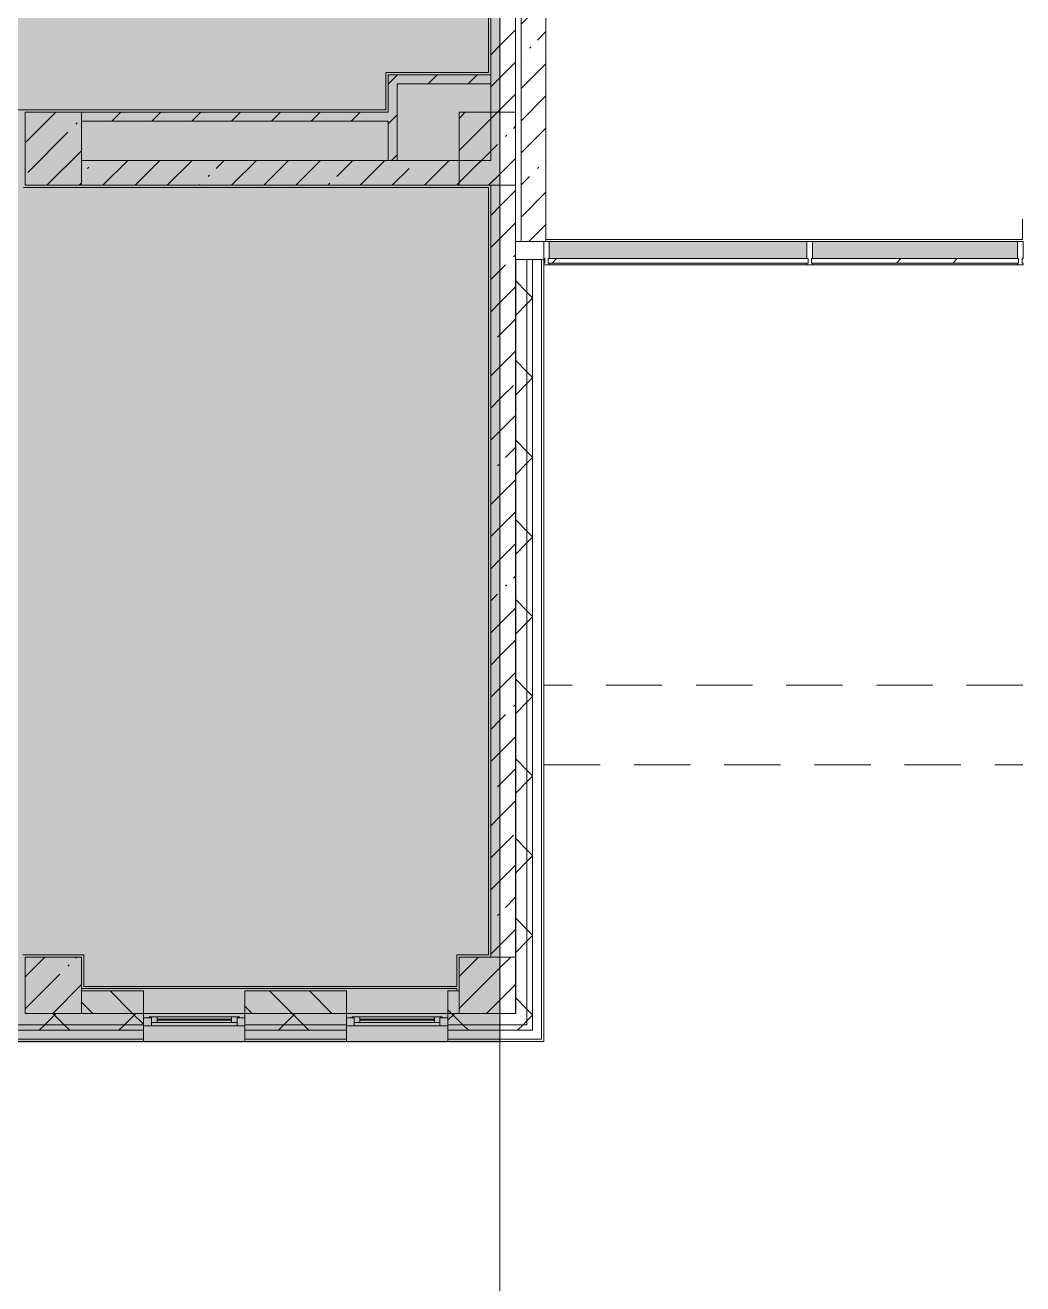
# Model space of a CAD drawing. Header units: millimetres. Extents: x 35524 to 235479, y -8553 to 29000.
# Drawn here: x 188819 to 197669, y 1150 to 12321 of the extents above; entities that cross this region are included whole.
import ezdxf

# ---------------------------------------------------------------- set-up
doc = ezdxf.new("R2010")
doc.units = ezdxf.units.MM
doc.linetypes.add('200_ШТРИХ__ш1_п0_6_', pattern=[800, 500, -300])
doc.linetypes.add('Осевая', pattern=[3175, 635, -476.25, 1587.5, -476.25])
doc.layers.add('A-DETL-GENF-3', color=7, linetype='Continuous', lineweight=9, true_color=0xc0c0c0, transparency=0.4)
for name, color, linetype, lineweight in [('A-DETL-MBND-1', 7, '200_ШТРИХ__ш1_п0_6_', 9), ('A-GLAZ-CURT-3', 7, 'Continuous', 5), ('A-GLAZ-CWMG-3', 7, 'Continuous', 5), ('A-WALL', 7, 'Continuous', 9), ('A-WALL-6', 7, 'Continuous', 5), ('I-WALL-24', 7, 'Continuous', 5), ('S-COLS-1', 7, 'Continuous', 5), ('Оси', 7, 'Continuous', 9), ('Оси-2', 7, 'Осевая', 9)]:
    doc.layers.add(name, color=color, linetype=linetype, lineweight=lineweight)
for name, color, linetype, lineweight, true_color in [('A-FLOR-1', 7, 'Continuous', 5, 0xb7b7b7), ('A-FLOR-2', 7, 'Continuous', 5, 0xaaaaaa), ('A-GLAZ-3', 7, 'Continuous', 5, 0x737373), ('A-GLAZ-CWMG-4', 7, 'Continuous', 5, 0x383e42), ('A-WALL-7', 7, 'Continuous', 5, 0x737373), ('A-WALL-8', 7, 'Continuous', 9, 0x737373), ('I-WALL-23', 7, 'Continuous', 5, 0x737373), ('S-COLS-2', 7, 'Continuous', 5, 0x737373)]:
    doc.layers.add(name, color=color, linetype=linetype, lineweight=lineweight, true_color=true_color)
pattern_1 = [(45, (108468.84, 0), (-285.1231, 285.1231), []), (45, (108753.96, 0), (-285.1231, 285.1231), [504.031, -100.806, 16.764, -84.042])]
pattern_2 = [(45, (108468.84, 0), (-353.5534, 353.5534), []), (135, (108468.84, 0), (-353.5534, -353.5534), [])]
pattern_3 = [(45, (108468.84, 0), (-176.7767, 176.7767), [])]
pattern_4 = [(45, (-84450, -3800), (-285.1231, 285.1231), []), (45, (-84164.88, -3800), (-285.1231, 285.1231), [504.031, -100.806, 16.764, -84.042])]

# ---------------------------------------------------------------- blocks, each defined once
blk = doc.blocks.new('BSC_Колонна _Прямоугольная - 500х500-V116-3_4_2_птичка')
at = {"layer": 'S-COLS-1'}
h = blk.add_hatch(dxfattribs=at)
h.set_pattern_fill('FP_91', color=256, style=0, pattern_type=2)
h.set_pattern_definition([(45, (-80600, -3800), (-285.1231, 285.1231), []), (45, (-80314.88, -3800), (-285.1231, 285.1231), [504.031, -100.806, 16.764, -84.042])])
h.paths.add_polyline_path([(-250, -250), (250, -250), (250, 250), (-250, 250)])
at = {"layer": 'S-COLS-2'}
for p, q in [((250, 250), (-250, 250)), ((-250, 250), (-250, -250)), ((250, -250), (250, 250)), ((-250, -250), (250, -250))]:
    blk.add_line(p, q, dxfattribs=at)
blk = doc.blocks.new('120_Окно_СКБ_1Ст - 120_Окно_СКБ_1Ст 900х2500_h_-19906774-3_4_2_птичка')
at = {"layer": 'A-GLAZ-3'}
for p, q in [((-450, -75), (-450, -5)), ((-450, -5), (-380, -5)), ((450, -5), (-450, -5)), ((-380, -75), (-450, -75)), ((-450, -75), (-400, -75)), ((-380, -75), (-400, -75)), ((-400, -75), (-400, -85)), ((-400, -85), (400, -85)), ((400, -85), (-400, -85)), ((-380, -5), (-380, -75)), ((380, -35), (-380, -35)), ((-380, -35), (-380, -75)), ((-330, -85), (-330, -35)), ((-330, -55), (330, -55)), ((330, -65), (-330, -65)), ((330, -85), (330, -35)), ((380, -75), (380, -5)), ((380, -5), (450, -5)), ((380, -75), (380, -35)), ((450, -75), (380, -75)), ((400, -75), (380, -75)), ((400, -75), (450, -75)), ((400, -85), (400, -75)), ((450, -5), (450, -75))]:
    blk.add_line(p, q, dxfattribs=at)
blk = doc.blocks.new('Системная панель - Стекло - 40мм-33184352-3_4_2_птичка')
at = {"layer": 'A-GLAZ-CURT-3'}
h = blk.add_hatch(dxfattribs=at)
h.set_pattern_fill('FP_161', color=256, style=0, pattern_type=2)
h.set_pattern_definition([(45, (-86642.5, -9710), (-1414.214, 1414.214), [1000, -3000]), (45, (-87642.5, -10210), (-1414.214, 1414.214), [3000, -1000]), (45, (-85642.5, -10710), (-1414.214, 1414.214), [1000, -3000])])
h.paths.add_polyline_path([(1153, 0), (1153, 40), (-1153, 40), (-1153, 0), (557, 0)])
for p, q in [((1153, 40), (-1153, 40)), ((-1153, 40), (-1153, 0)), ((-1153, 0), (1153, 0)), ((1153, 0), (1153, 40))]:
    blk.add_line(p, q, dxfattribs=at)
blk = doc.blocks.new('Системная панель - Стекло - 40мм-33184353-3_4_2_птичка')
at = {"layer": 'A-GLAZ-CURT-3'}
h = blk.add_hatch(dxfattribs=at)
h.set_pattern_fill('FP_162', color=256, style=0, pattern_type=2)
h.set_pattern_definition([(45, (-88744.2, -9710), (-1414.214, 1414.214), [1000, -3000]), (45, (-89744.2, -10210), (-1414.214, 1414.214), [3000, -1000]), (45, (-87744.2, -10710), (-1414.214, 1414.214), [1000, -3000])])
h.paths.add_polyline_path([(919, 0), (919, 40), (-919, 40), (-919, 0), (320, 0)])
for p, q in [((919, 40), (-919, 40)), ((-919, 40), (-919, 0)), ((-919, 0), (919, 0)), ((919, 0), (919, 40))]:
    blk.add_line(p, q, dxfattribs=at)
blk = doc.blocks.new('Прямоугольный импост - Импост структурный с накладкой - 190мм-33184356-3_4_2_птичка')
at = {"layer": 'A-GLAZ-CWMG-3'}
for p, q in [((-50, 0), (-50, 17)), ((-50, 17), (0, 17)), ((-40, 0), (-50, 0)), ((-40, -40), (-40, 0)), ((0, 0), (-10, 0)), ((-10, 0), (-10, -40)), ((0, 17), (0, 0)), ((-50, -190), (-50, -40)), ((-50, -40), (-40, -40)), ((-10, -40), (0, -40)), ((0, -40), (0, -190)), ((0, -190), (-50, -190))]:
    blk.add_line(p, q, dxfattribs=at)
blk = doc.blocks.new('Прямоугольный импост - Импост структурный с накладкой - 190мм-33184358-3_4_2_птичка')
at = {"layer": 'A-GLAZ-CWMG-3'}
for p, q in [((0, 17), (-50, 17)), ((-50, 17), (-50, 0)), ((-50, 0), (-40, 0)), ((-40, 0), (-40, -40)), ((-10, -40), (-10, 0)), ((-10, 0), (0, 0)), ((0, 0), (0, 17)), ((-40, -40), (-50, -40)), ((-50, -40), (-50, -190)), ((0, -40), (-10, -40)), ((0, -190), (0, -40)), ((-50, -190), (0, -190))]:
    blk.add_line(p, q, dxfattribs=at)
blk = doc.blocks.new('Прямоугольный импост - Импост структурный с накладкой - 190мм-33184349-3_4_2_птичка')
at = {"layer": 'A-GLAZ-CWMG-3'}
for p, q in [((-25, 0), (-25, 17)), ((-25, 17), (25, 17)), ((-15, 0), (-25, 0)), ((-15, -40), (-15, 0)), ((25, 0), (15, 0)), ((15, 0), (15, -40)), ((25, 17), (25, 0)), ((-25, -190), (-25, -40)), ((-25, -40), (-15, -40)), ((15, -40), (25, -40)), ((25, -40), (25, -190)), ((25, -190), (-25, -190))]:
    blk.add_line(p, q, dxfattribs=at)
blk = doc.blocks.new('Прямоугольный импост - Импост структурный с накладкой - 190мм-23186050-3_4_2_птичка')
at = {"layer": 'A-GLAZ-CWMG-4'}
for points in [[(85000, 10250), (87285, 10250), (87285, 10400), (85000, 10400)], [(85000, 10193), (87285, 10193), (87285, 10210), (85000, 10210)]]:
    blk.add_hatch(color=256, dxfattribs=at).paths.add_polyline_path(points)
at = {"layer": 'A-GLAZ-CWMG-3'}
for p, q in [((85000, 10400), (87285, 10400)), ((85000, 10193), (87285, 10193))]:
    blk.add_line(p, q, dxfattribs=at)
blk = doc.blocks.new('Прямоугольный импост - Импост структурный с накладкой - 190мм-23186051-3_4_2_птичка')
at = {"layer": 'A-GLAZ-CWMG-4'}
for points in [[(88000, 10250), (88000, 10400), (87335, 10400), (87335, 10250)], [(87335, 10193), (88000, 10193), (88000, 10210), (87335, 10210)]]:
    blk.add_hatch(color=256, dxfattribs=at).paths.add_polyline_path(points)
at = {"layer": 'A-GLAZ-CWMG-3'}
for p, q in [((87335, 10400), (88000, 10400)), ((87335, 10193), (88000, 10193))]:
    blk.add_line(p, q, dxfattribs=at)
blk = doc.blocks.new('Прямоугольный импост - Импост структурный с накладкой - 190мм-23186052-3_4_2_птичка')
at = {"layer": 'A-GLAZ-CWMG-4'}
for points in [[(88564, 10250), (89154, 10250), (89154, 10400), (88000, 10400), (88000, 10250)], [(88564, 10193), (89154, 10193), (89154, 10210), (88000, 10210), (88000, 10193)]]:
    blk.add_hatch(color=256, dxfattribs=at).paths.add_polyline_path(points)
at = {"layer": 'A-GLAZ-CWMG-3'}
for p, q in [((88000, 10400), (89154, 10400)), ((88000, 10193), (89154, 10193))]:
    blk.add_line(p, q, dxfattribs=at)
blk = doc.blocks.new('парапет9 - парапет-22867712-3_4_2_птичка')
at = {"layer": 'A-DETL-MBND-1'}
for p, q in [((89202, 7964), (84952, 7964)), ((84952, 7255), (89202, 7255))]:
    blk.add_line(p, q, dxfattribs=at)
blk = doc.blocks.new('BSC_Колонна _Прямоугольная - 650х500-V229-3_4_2_птичка')
at = {"layer": 'S-COLS-1'}
h = blk.add_hatch(dxfattribs=at)
h.set_pattern_fill('FP_165', color=256, style=0, pattern_type=2)
h.set_pattern_definition([(135, (11225, -80600), (-285.1231, -285.1231), []), (135, (11225, -80314.88), (-285.1231, -285.1231), [504.031, -100.806, 16.764, -84.042])])
h.paths.add_polyline_path([(325, 250), (-325, 250), (-325, -250), (325, -250)])
at = {"layer": 'S-COLS-2'}
for p, q in [((325, 250), (-325, 250)), ((-325, 250), (-325, -250)), ((325, -250), (325, 250)), ((-325, -250), (325, -250))]:
    blk.add_line(p, q, dxfattribs=at)
blk = doc.blocks.new('BSC_Колонна _Прямоугольная - 500х500-V230-3_4_2_птичка')
at = {"layer": 'S-COLS-1'}
h = blk.add_hatch(dxfattribs=at)
h.set_pattern_fill('FP_166', color=256, style=0, pattern_type=2)
h.set_pattern_definition(pattern_4)
h.paths.add_polyline_path([(-81, -250), (120, -250), (120, 250), (-250, 250), (-250, -250)])
h = blk.add_hatch(dxfattribs=at)
h.set_pattern_fill('FP_166', color=256, style=0, pattern_type=2)
h.set_pattern_definition(pattern_4)
h.paths.add_polyline_path([(250, -250), (250, 250), (120, 250), (120, -250)])
for p, q in [((250, 250), (120, 250)), ((250, -250), (250, 250)), ((120, -250), (250, -250))]:
    blk.add_line(p, q, dxfattribs=at)
at = {"layer": 'S-COLS-2'}
for p, q in [((120, 250), (-250, 250)), ((-250, 250), (-250, -250)), ((-250, -250), (120, -250))]:
    blk.add_line(p, q, dxfattribs=at)

msp = doc.modelspace()

# ---------------------------------------------------------------- hatches: boundary and pattern name
at = {"layer": 'A-DETL-GENF-3'}
msp.add_hatch(color=256, dxfattribs=at).paths.add_polyline_path([(179320.8, -251.7), (184318.8, -251.7), (184318.8, 3288.3), (193038.8, 3288.3), (193038.8, 27348.3), (150378.8, 27348.3), (150378.8, 23888.3), (146779, 23888.3), (146779, -251.7), (178388.6, -251.7)])
at = {"layer": 'A-WALL-6'}
h = msp.add_hatch(dxfattribs=at)
h.set_pattern_fill('FP_102', color=256, style=0, pattern_type=2)
h.set_pattern_definition(pattern_2)
h.paths.add_polyline_path([(193270.4, 3450), (193270.4, 10242), (193170.4, 10242), (193170.4, 3450)])
h = msp.add_hatch(dxfattribs=at)
h.set_pattern_fill('FP_102', color=256, style=0, pattern_type=2)
h.set_pattern_definition(pattern_2)
h.paths.add_polyline_path([(193270.4, 3400), (193320.4, 3400), (193320.4, 10242), (193270.4, 10242), (193270.4, 3450)])
h = msp.add_hatch(dxfattribs=at)
h.set_pattern_fill('FP_100', color=256, style=0, pattern_type=2)
h.set_pattern_definition([(135, (108468.84, 0), (-176.7767, -176.7767), [])])
h.paths.add_polyline_path([(192568.8, 3550), (192668.8, 3550), (192668.8, 3750), (192568.8, 3750), (192568.8, 3701.2)])
h.paths.add_polyline_path([(191439.4, 3550), (191668.8, 3550), (191668.8, 3750), (190768.8, 3750), (190768.8, 3550)])
h.paths.add_polyline_path([(185548.8, 3550), (185548.8, 3750), (184448.8, 3750), (184448.8, 3550), (184914, 3550)])
h.paths.add_polyline_path([(189318.8, 3550), (189868.8, 3550), (189868.8, 3750), (189318.8, 3750), (189318.8, 3666.7)])
h.paths.add_polyline_path([(188548.8, 3550), (188818.8, 3550), (188818.8, 3750), (188548.8, 3750)])
h = msp.add_hatch(dxfattribs=at)
h.set_pattern_fill('FP_102', color=256, style=0, pattern_type=2)
h.set_pattern_definition(pattern_2)
h.paths.add_polyline_path([(193038.8, 3450), (193038.8, 3550), (192568.8, 3550), (192568.8, 3450), (192837.8, 3450)])
h.paths.add_polyline_path([(184168.8, 3450), (185548.8, 3450), (185548.8, 3550), (184168.8, 3550)])
h.paths.add_polyline_path([(188548.8, 3450), (189868.8, 3450), (189868.8, 3550), (188548.8, 3550)])
h.paths.add_polyline_path([(191439.4, 3450), (191668.8, 3450), (191668.8, 3550), (190768.8, 3550), (190768.8, 3450)])
h = msp.add_hatch(dxfattribs=at)
h.set_pattern_fill('FP_102', color=256, style=0, pattern_type=2)
h.set_pattern_definition(pattern_2)
h.paths.add_polyline_path([(193038.8, 3450), (193170.4, 3450), (193168.8, 3550), (193038.8, 3550), (193038.8, 3538.7)])
h = msp.add_hatch(dxfattribs=at)
h.set_pattern_fill('FP_102', color=256, style=0, pattern_type=2)
h.set_pattern_definition(pattern_2)
h.paths.add_polyline_path([(184359.3, 3400), (185548.8, 3400), (185548.8, 3450), (184168.8, 3450), (184168.8, 3400), (184318.8, 3400)])
h.paths.add_polyline_path([(193038.8, 3400), (193038.8, 3450), (192568.8, 3450), (192568.8, 3400), (192837.8, 3400)])
h.paths.add_polyline_path([(191439.4, 3400), (191668.8, 3400), (191668.8, 3450), (190768.8, 3450), (190768.8, 3400)])
h.paths.add_polyline_path([(188548.8, 3400), (189868.8, 3400), (189868.8, 3450), (188548.8, 3450)])
h = msp.add_hatch(dxfattribs=at)
h.set_pattern_fill('FP_102', color=256, style=0, pattern_type=2)
h.set_pattern_definition(pattern_2)
h.paths.add_polyline_path([(193270.4, 3400), (193270.4, 3450), (193038.8, 3450), (193038.8, 3400), (193170.4, 3400)])
at = {"layer": 'I-WALL-24'}
h = msp.add_hatch(dxfattribs=at)
h.set_pattern_fill('FP_98', color=256, style=0, pattern_type=2)
h.set_pattern_definition(pattern_1)
h.paths.add_polyline_path([(193303.9, 10400), (193438.8, 10400), (193438.8, 19100), (193218.8, 19100), (193218.8, 10400)])
h = msp.add_hatch(dxfattribs=at)
h.set_pattern_fill('FP_98', color=256, style=0, pattern_type=2)
h.set_pattern_definition(pattern_1)
h.paths.add_polyline_path([(193038.8, 4050), (193038.8, 15130), (192948.8, 15130), (192948.8, 4050)])
h = msp.add_hatch(dxfattribs=at)
h.set_pattern_fill('FP_98', color=256, style=0, pattern_type=2)
h.set_pattern_definition(pattern_1)
h.paths.add_polyline_path([(193038.8, 4050), (193168.8, 4050), (193168.8, 15130), (193038.8, 15130), (193038.8, 4279.6)])
h = msp.add_hatch(dxfattribs=at)
h.set_pattern_fill('FP_103', color=256, style=0, pattern_type=2)
h.set_pattern_definition(pattern_3)
h.paths.add_polyline_path([(192038.8, 11120), (192118.8, 11120), (192118.8, 11880), (192038.8, 11880), (192038.8, 11221)])
h = msp.add_hatch(dxfattribs=at)
h.set_pattern_fill('FP_103', color=256, style=0, pattern_type=2)
h.set_pattern_definition(pattern_3)
h.paths.add_polyline_path([(192948.8, 11800), (192948.8, 11880), (192118.8, 11880), (192118.8, 11800)])
h = msp.add_hatch(dxfattribs=at)
h.set_pattern_fill('FP_103', color=256, style=0, pattern_type=2)
h.set_pattern_definition(pattern_3)
h.paths.add_polyline_path([(192038.8, 11470), (192038.8, 11550), (189318.8, 11550), (189318.8, 11470), (191439.4, 11470)])
h = msp.add_hatch(dxfattribs=at)
h.set_pattern_fill('FP_98', color=256, style=0, pattern_type=2)
h.set_pattern_definition(pattern_1)
h.paths.add_polyline_path([(191439.4, 10900), (192948.8, 10900), (192948.8, 11120), (189318.8, 11120), (189318.8, 10900)])
at = {"layer": 'S-COLS-1'}
h = msp.add_hatch(dxfattribs=at)
h.set_pattern_fill('FP_98', color=256, style=0, pattern_type=2)
h.set_pattern_definition(pattern_1)
h.paths.add_polyline_path([(192668.8, 10900), (193038.8, 10900), (193038.8, 11550), (192668.8, 11550), (192668.8, 11221)])
h = msp.add_hatch(dxfattribs=at)
h.set_pattern_fill('FP_98', color=256, style=0, pattern_type=2)
h.set_pattern_definition(pattern_1)
h.paths.add_polyline_path([(193168.8, 10900), (193168.8, 11550), (193038.8, 11550), (193038.8, 10900)])

# ---------------------------------------------------------------- linework, layer by layer
at = {"layer": 'A-DETL-MBND-1'}
for p, q in [((193168.8, 10400), (193218.8, 10400)), ((193418.8, 10242), (193418.8, 10250))]:
    msp.add_line(p, q, dxfattribs=at)
at = {"layer": 'A-FLOR-1'}
for p, q in [((192928.8, 11900), (192928.8, 15130)), ((192019.3, 11570), (192019.3, 11900)), ((192019.3, 11900), (192928.8, 11900)), ((188387.8, 11570), (192019.3, 11570)), ((192928.8, 10879), (188804.8, 10879)), ((192928.8, 4070), (192928.8, 10879)), ((188798.8, 4070), (189338.8, 4070)), ((189338.8, 4070), (189338.8, 3790)), ((192648.8, 3790), (192648.8, 4070)), ((192648.8, 4070), (192928.8, 4070)), ((189338.8, 3790), (192648.8, 3790))]:
    msp.add_line(p, q, dxfattribs=at)
at = {"layer": 'A-FLOR-2'}
for p, q in [((197667.8, 10420), (197667.8, 10600)), ((193438.8, 10420), (197667.8, 10420))]:
    msp.add_line(p, q, dxfattribs=at)
at = {"layer": 'A-WALL'}
for p, q in [((193270.4, 10242), (193270.4, 3450)), ((193320.4, 10242), (193320.4, 3400)), ((193400.4, 10242), (193400.4, 3320)), ((193320.4, 3400), (193038.8, 3400)), ((193400.4, 3320), (193038.8, 3320))]:
    msp.add_line(p, q, dxfattribs=at)
at = {"layer": 'A-WALL-6'}
for p, q in [((193420.4, 10242), (193170.4, 10242)), ((193170.4, 10242), (193170.4, 3550)), ((193420.4, 3300), (193420.4, 10242)), ((193400.4, 3300), (193420.4, 3300))]:
    msp.add_line(p, q, dxfattribs=at)
at = {"layer": 'A-WALL-7'}
for p, q in [((189868.8, 3750), (189318.8, 3750)), ((189868.8, 3300), (189868.8, 3750)), ((190768.8, 3750), (190768.8, 3300)), ((191668.8, 3750), (190768.8, 3750)), ((191668.8, 3300), (191668.8, 3750)), ((192568.8, 3750), (192568.8, 3300)), ((192668.8, 3750), (192568.8, 3750)), ((189868.8, 3550), (190768.8, 3550)), ((191668.8, 3550), (192568.8, 3550)), ((193400.4, 3300), (184326.8, 3300))]:
    msp.add_line(p, q, dxfattribs=at)
at = {"layer": 'A-WALL-8'}
for p, q in [((192948.8, 11800), (192948.8, 11880)), ((192038.8, 11120), (192118.8, 11120)), ((189868.8, 3550), (189318.8, 3550)), ((191668.8, 3550), (190768.8, 3550)), ((192668.8, 3550), (192568.8, 3550)), ((188548.8, 3450), (189868.8, 3450)), ((188548.8, 3400), (189868.8, 3400)), ((190768.8, 3450), (191668.8, 3450)), ((190768.8, 3400), (191668.8, 3400)), ((192568.8, 3450), (193270.4, 3450)), ((192568.8, 3400), (193038.8, 3400)), ((188548.8, 3320), (189868.8, 3320)), ((190768.8, 3320), (191668.8, 3320)), ((192568.8, 3320), (193038.8, 3320))]:
    msp.add_line(p, q, dxfattribs=at)
at = {"layer": 'I-WALL-23'}
for p, q in [((192948.8, 15130), (192948.8, 11880)), ((192038.8, 11880), (192038.8, 11550)), ((192948.8, 11880), (192038.8, 11880)), ((192118.8, 11120), (192118.8, 11800)), ((192118.8, 11800), (192948.8, 11800)), ((192948.8, 11800), (192948.8, 11120)), ((192038.8, 11550), (189318.8, 11550)), ((189318.8, 11470), (192038.8, 11470)), ((192038.8, 11470), (192038.8, 11120)), ((192038.8, 11120), (189318.8, 11120)), ((192948.8, 11120), (192118.8, 11120)), ((189318.8, 10900), (192948.8, 10900)), ((192948.8, 10900), (192948.8, 4050)), ((189318.8, 3770), (192648.8, 3770)), ((192648.8, 3750), (192648.8, 3770)), ((190768.8, 3550), (189868.8, 3550)), ((192568.8, 3550), (191668.8, 3550))]:
    msp.add_line(p, q, dxfattribs=at)
at = {"layer": 'I-WALL-24'}
for p, q in [((193218.8, 19100), (193218.8, 10400)), ((193168.8, 4050), (193168.8, 15130)), ((193438.8, 10400), (193438.8, 13400)), ((193218.8, 10400), (193438.8, 10400))]:
    msp.add_line(p, q, dxfattribs=at)
at = {"layer": 'S-COLS-1'}
for p, q in [((193168.8, 11550), (193038.8, 11550)), ((193168.8, 10900), (193168.8, 11550)), ((193038.8, 10900), (193168.8, 10900))]:
    msp.add_line(p, q, dxfattribs=at)
at = {"layer": 'S-COLS-2'}
for p, q in [((193038.8, 11550), (192668.8, 11550)), ((192668.8, 11550), (192668.8, 10900)), ((192668.8, 10900), (193038.8, 10900))]:
    msp.add_line(p, q, dxfattribs=at)
at = {"layer": 'Оси'}
for p, q in [((193028.8, 10029.8), (193028.8, 21915.1)), ((193028.8, -1906.3), (193028.8, 9979))]:
    msp.add_line(p, q, dxfattribs=at)
at = {"layer": 'Оси-2'}
msp.add_line((193028.8, 9979), (193028.8, 10029.8), dxfattribs=at)

# ---------------------------------------------------------------- block references
at = {"layer": 'A-DETL-MBND-1'}
msp.add_blockref('парапет9 - парапет-22867712-3_4_2_птичка', (108468.8, -1500), dxfattribs=at)
at = {"layer": 'A-GLAZ-3', "rotation": 180}
for p in [(190318.8, 3435), (192118.8, 3435)]:
    msp.add_blockref('120_Окно_СКБ_1Ст - 120_Окно_СКБ_1Ст 900х2500_h_-19906774-3_4_2_птичка', p, dxfattribs=at)
at = {"layer": 'A-GLAZ-CURT-3'}
for name, p in [('Системная панель - Стекло - 40мм-33184352-3_4_2_птичка', (194611.3, 10210)), ('Системная панель - Стекло - 40мм-33184353-3_4_2_птичка', (196713.1, 10210))]:
    msp.add_blockref(name, p, dxfattribs=at)
at = {"layer": 'A-GLAZ-CWMG-3', "rotation": 180}
msp.add_blockref('Прямоугольный импост - Импост структурный с накладкой - 190мм-33184358-3_4_2_птичка', (193418.8, 10210), dxfattribs=at)
at = {"layer": 'A-GLAZ-CWMG-3'}
for name in ['Прямоугольный импост - Импост структурный с накладкой - 190мм-23186050-3_4_2_птичка', 'Прямоугольный импост - Импост структурный с накладкой - 190мм-23186051-3_4_2_птичка', 'Прямоугольный импост - Импост структурный с накладкой - 190мм-23186052-3_4_2_птичка']:
    msp.add_blockref(name, (108468.8, 0), dxfattribs=at)
at = {"layer": 'A-GLAZ-CWMG-3', "extrusion": (0, 0, -1), "rotation": 180}
for name, p in [('Прямоугольный импост - Импост структурный с накладкой - 190мм-33184349-3_4_2_птичка', (-195778.8, 10210)), ('Прямоугольный импост - Импост структурный с накладкой - 190мм-33184356-3_4_2_птичка', (-197672.3, 10210))]:
    msp.add_blockref(name, p, dxfattribs=at)
at = {"layer": 'S-COLS-1'}
msp.add_blockref('BSC_Колонна _Прямоугольная - 500х500-V230-3_4_2_птичка', (192918.8, 3800), dxfattribs=at)
at = {"layer": 'S-COLS-2', "rotation": 270.0000000000007}
msp.add_blockref('BSC_Колонна _Прямоугольная - 650х500-V229-3_4_2_птичка', (189068.8, 11225), dxfattribs=at)
at = {"layer": 'S-COLS-2'}
msp.add_blockref('BSC_Колонна _Прямоугольная - 500х500-V116-3_4_2_птичка', (189068.8, 3800), dxfattribs=at)

doc.saveas('drawing.dxf')
